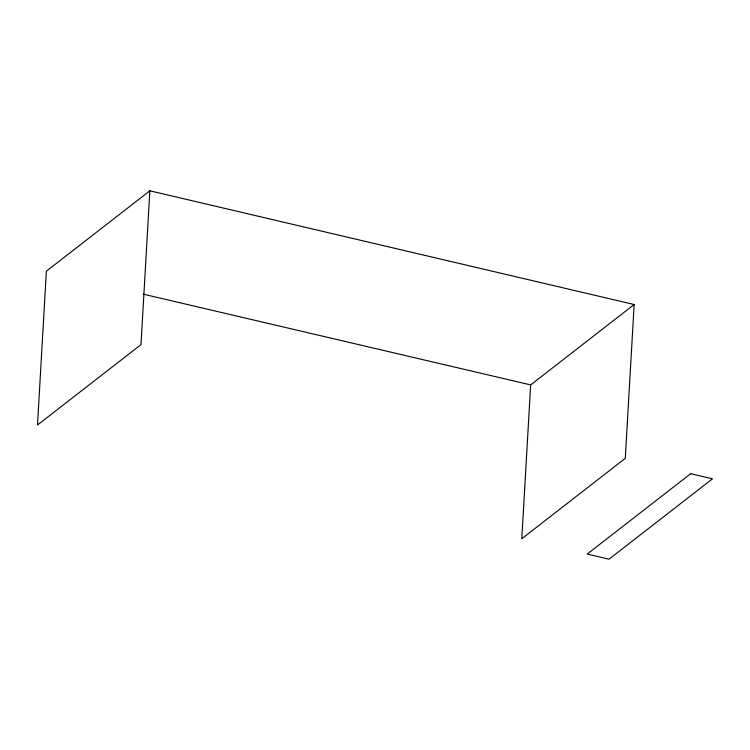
<?xml version="1.0" encoding="UTF-8"?>
<svg xmlns="http://www.w3.org/2000/svg" width="750" height="750" viewBox="0 0 750 750"><rect width="100%" height="100%" fill="white"/><g stroke="black" fill="none" stroke-linecap="round" stroke-linejoin="round"><path stroke-width="1.12" d="M634.153 304.519L530.662 384.9L521.794 538.725L625.284 458.334L634.153 304.519L149.859 190.8L46.369 271.181L37.5 425.006L140.991 344.625L149.859 190.8M530.662 384.9L143.212 294.159M690.694 473.7L587.203 554.081L609.009 559.2L712.5 478.819L690.694 473.7"/></g></svg>
